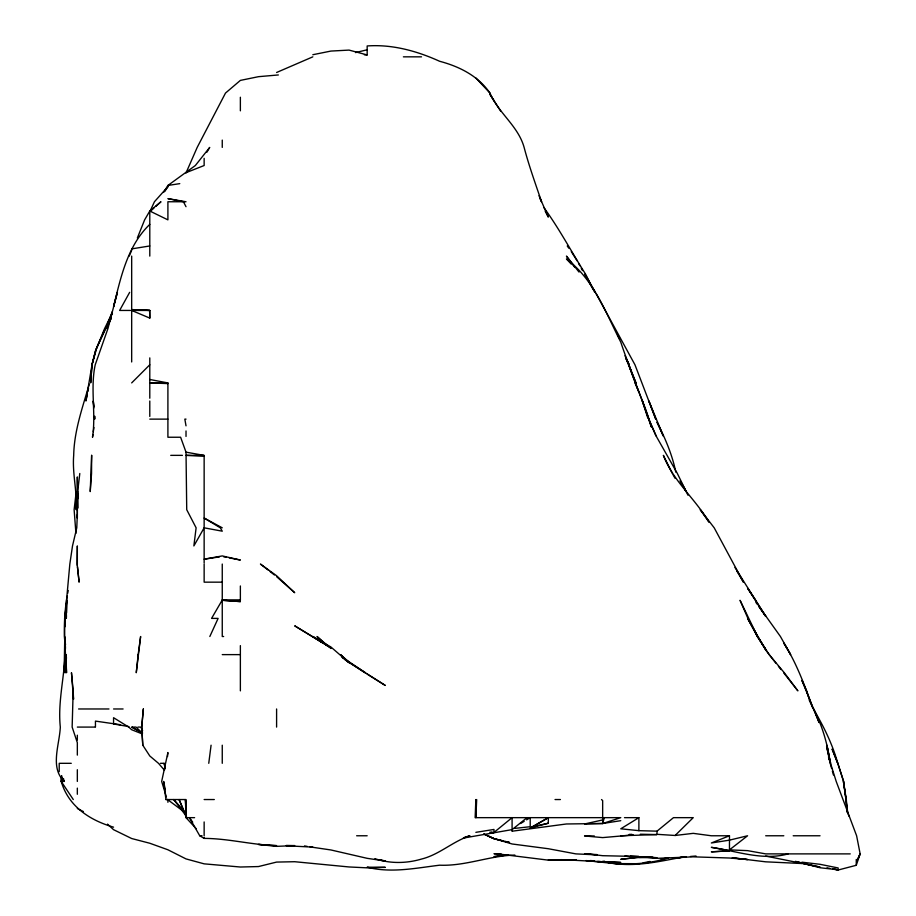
<?xml version="1.0" encoding="UTF-8"?>
<svg xmlns="http://www.w3.org/2000/svg" width="916" height="916" viewBox="0 0 916 916"><rect width="100%" height="100%" fill="white"/><g stroke="black" fill="none" stroke-linecap="round" stroke-linejoin="round"><path stroke-width="1.37" d="M196.219 828.728L186.017 817.656L186.017 804.191M77.368 509.708L77.333 518.124L77.333 476.95L77.688 508.311L77.608 491.594L78.272 498.556M65.517 644.864L64.761 637.902L64.12 672.733L65.391 654.619L64.796 637.902M64.979 626.75L65.196 618.392M66.421 615.609L66.33 618.392L66.536 600.278L69.834 564.05L72.501 545.936L76.772 527.822L77.333 514.678M66.513 612.815L66.925 600.278L64.624 618.392L64.372 636.505L65.46 649.055M94.817 416.345L94.714 419.127L94.497 416.345M73.177 690.859L73.532 699.217L71.471 672.733L73.177 690.859L72.146 727.086L77.333 742.693L77.333 755.116M512.09 831.213L566.432 823.976L602.659 823.507L620.773 817.656L475.862 817.656L476.686 799.542M66.433 657.413L65.528 672.733L65.941 654.619L66.536 672.733C65.288 647.223 62.425 621.437 67.223 596.098M73.28 799.542L61.212 781.428L61.624 775.852L61.212 781.428C68.482 806.458 89.825 820.289 113.561 827.171M167.525 756.57L167.903 752.528L161.674 781.428L166.403 796.954M77.688 491.594L79.795 473.48M208.756 763.314L211.081 745.2M92.917 434.459L92.516 437.241C96.169 413.162 90.1 388.739 95.218 364.786L107.939 328.558L117.408 292.33L113.561 306.62C120.717 277.582 127.324 245.946 149.789 224.374M93.317 431.676L93.913 427.486M67.704 593.316L68.185 590.522M87.364 394.052L85.909 401.013L92.012 364.786L95.447 351.149L97.05 346.672L92.012 364.786L90.695 382.899L91.955 364.786L95.447 351.149L104.596 328.558L112.37 312.86M87.947 391.258L88.52 388.476M604.331 817.656L602.659 823.507L585.942 823.782M89.287 384.193C82.543 407.517 74.162 430.829 73.692 455.355C72.169 473.618 77.31 491.445 76.165 509.708L76.234 491.594L74.127 509.708L75.925 533.398M832.587 868.929L838.151 870.017L856.265 865.288L860.147 853.884L856.609 835.77L836.205 781.428L828.476 756.845M107.287 324.676L112.244 311.738M137.354 237.977L144.625 219.863L149.789 211.012L160.964 201.749L155.88 206.318M129.236 256.102L131.675 250.32M108.019 323.382L112.45 313.032M856.803 861.258L860.021 853.884M105.283 328.558L97.233 346.672L111.008 317.531M856.826 861.258L860.147 853.884M209.833 636.505L218.111 618.392L211.573 618.392L222.107 600.278M111.179 318.195L106.393 328.558L111.179 318.264M150.373 210.531L154.438 201.749L167.903 186.681L167.903 185.456L195.348 165.521L209.707 147.407L206.924 152.171M186.017 172.941L197.192 147.407L225.496 93.066L240.37 80.402L258.484 76.681L278.361 74.952M129.66 292.33L119.63 310.444L130.438 310.444M163.632 192.44L167.903 185.456L179.776 183.635M164.846 191.318L167.903 186.681M131.675 382.899L149.789 364.786M657.012 831.155L657.012 834.316L675.126 835.472L693.24 817.656L673.478 817.656L657.012 831.155L638.887 830.663L620.773 828.797L638.887 817.656L638.887 830.663M150.808 210.875L153.854 208.138M527.032 817.656L512.09 829.621L463.324 838.083M729.468 849.876L747.582 835.77L729.468 840.144L711.354 842.983L729.468 835.77L729.468 849.876L747.582 850.643L765.696 853.884L850.243 853.884M520.54 823.53L524.17 821.331M526.586 819.866L530.204 817.656L530.204 826.713L514.872 828.373M475.862 817.232L475.141 817.656L475.862 799.542L475.862 817.656M530.204 828.156L548.318 817.656L548.318 822.545M548.318 817.656L530.204 828.041L548.318 823.232L531.601 826.873M312.825 56.838L276.598 72.49M186.017 172.677L204.142 165.521L204.142 158.319M788.149 853.884C762.765 861.017 736.544 851.033 711.354 847.334L729.468 850.655M464.504 837.316L469.919 835.77C452.722 841.461 439.233 854.697 421.509 859.059C406.315 863.548 389.998 863.777 374.93 858.658M668.657 857.857C647.211 864.544 624.735 865.483 602.659 861.601L620.773 862.471L597.083 861.452M355.522 52.59L367.167 49.796M584.545 823.976L602.659 819.946M661.192 859.185L668.153 857.731M312.825 54.72L330.939 51.067L349.053 50.094L367.167 54.926L367.167 45.96C392.208 44.151 416.986 50.998 439.634 61.28C459.271 66.467 478.152 75.868 489.957 93.066C498.476 113.149 518.135 125.904 524.124 147.407C528.967 165.819 535.459 183.727 541.551 201.749L539.787 198.131M643.078 862.861L650.039 861.452M131.675 248.889L149.789 245.957M475.862 832.335L493.976 829.449L493.976 832.438L512.09 817.656L512.09 830.858M620.773 820.679L602.659 823.507L602.659 800.63L601.537 799.542M683.485 856.964C657.379 861.796 630.483 868.471 604.056 861.475L620.773 863.914L602.659 861.429L620.773 863.616L638.887 863.696M219.462 556.905L204.142 559.184L222.256 555.92L240.37 560.042L229.218 557.855M684.87 856.849L675.126 858.223L686.267 856.952M507.911 854.743L493.976 856.666L507.911 854.891M641.681 856.941L620.773 859.3L643.078 856.861L657.012 858.326L693.24 856.838L729.468 858.017L747.582 859.529L733.647 857.914M675.126 835.472L693.24 833.354L711.354 835.77L729.468 835.77M690.446 856.471L696.023 856.013M594.301 835.965L584.545 835.953L602.659 837.602L633.322 834.923M620.773 835.77L657.012 834.579L640.284 834.224M514.872 855.075C489.373 855.716 465.454 866.273 439.634 865.196C415.646 868.082 391.086 873.372 367.167 867.189L385.281 867.349L367.167 867.841L349.053 866.96L294.712 861.716L276.598 862.082L258.484 866.559L240.37 867.017L204.142 863.845L186.017 858.91L167.903 849.773L149.789 843.247L131.675 838.529L113.561 829.678L107.504 824.125M638.887 857.422L652.822 857.078M629.143 834.419L631.925 834.35M165.281 789.787L163.643 781.428L165.945 799.542L167.903 799.542M566.432 860.124L560.855 859.643L576.187 860.124L548.318 859.872L576.187 860.135L566.432 859.849L602.659 861.807L598.48 861.498M403.395 56.838L421.509 56.838M131.675 310.444L149.789 310.444L149.789 318.092L131.675 310.444L131.675 361.969M149.789 419.127L167.903 419.127M186.017 419.127L184.837 419.127L186.017 425.837M170.731 455.355L182.399 455.355M204.142 455.355L186.017 455.355L204.142 456.283L204.142 562.939M222.256 582.164L204.142 582.164L204.142 564.05M240.37 600.278L222.256 600.278L240.37 600.278L240.37 585.965M223.641 636.505L222.256 636.505L222.256 564.05M222.256 654.619L240.37 654.619M78.593 708.973L108.97 708.973M113.561 708.973L123.088 708.973M77.333 727.086L94.795 727.086M132.442 727.086L136.06 727.086L141.946 732.789M137.915 727.086L140.824 727.086L142.621 730.705M71.265 763.314L59.219 763.314L59.219 771.684M160.426 763.314L164.079 763.314L165.361 766.944M61.212 781.428L64.028 781.428L63.513 778.646M64.223 781.428C49.739 767.654 59.506 745.017 60.307 727.086C57.17 697.007 67.463 667.878 64.67 637.902M165.945 799.542L185.398 799.542L186.017 816.099M204.142 799.542L214.298 799.542M555.039 799.542L560.42 799.542M186.017 817.656L194.593 817.656M624.483 817.656L638.887 817.656M192.715 822.19L189.383 817.656L199.734 835.77L202.035 835.77M356.633 835.77L367.167 835.77M765.696 835.77L783.81 835.77M793.187 835.77L820.038 835.77M498.407 853.884L493.976 853.712L501.144 853.975M584.545 853.884L597.014 854.582M597.083 854.88L575.855 853.884L548.318 848.731L512.09 843.98L493.976 838.609L483.671 834.052M286.353 845.434L294.712 845.617L276.598 846.35L258.484 844.449L276.598 845.628C252.266 844.987 228.553 838.472 204.142 838.392L199.734 835.77M576.187 860.284L548.318 860.147L497.766 853.884M801.924 863.525L765.696 861.819L732.25 857.811M364.385 54.811L367.167 54.926M131.675 256.102L131.675 309.585L149.789 310.444M131.675 309.585L149.617 310.444L149.789 318.092M312.825 847.105L286.353 845.777M630.529 856.036L638.887 856.529L602.659 855.693L587.133 853.884M644.463 856.872L657.012 857.697L638.887 857.548L624.952 855.945M590.122 860.559L594.301 860.845L591.518 860.628M585.942 860.571L620.773 864.246L604.056 861.475M120.534 724.728L95.447 721.098L95.447 727.086M489.797 832.232L493.976 832.69L491.182 832.232M801.924 862.185L820.038 864.303L838.151 867.956L838.151 869.811L820.038 867.738L795.454 861.326M128.893 726.606L113.561 723.972L113.561 717.697L128.732 727.086L131.675 729.731L142.026 733.831M801.924 863.147L820.038 867.063L765.696 856.048M304.467 845.915L307.249 846.407M310.043 846.899L330.939 849.968L367.167 858.326L385.281 861.006L380.106 859.735M149.789 379.487L167.754 382.899L167.903 383.598L149.789 382.899L167.903 382.899L167.903 437.241L180.612 437.241L186.017 452.16L203.856 455.355L204.142 456.283M832.587 868.792L838.151 869.811M827.011 867.853L829.793 868.391M223.641 556.768L226.435 557.317M503.033 840.854L493.976 838.609L484.06 834.064M505.621 841.495L509.502 842.457L493.976 838.747L487.564 835.77M796.748 861.67L801.924 863.112M77.333 808.496L83.367 811.553M222.256 527.822L204.142 518.044L220.321 527.822L222.256 531.177L204.142 527.822L193.871 545.936L196.116 527.822L186.727 509.708L186.017 452.16M142.541 732.972L131.675 727.086L142.541 733.04M364.946 672.733L349.053 662.383L340.534 654.619L349.053 662.337L385.281 685.443L367.167 674.119M365.415 672.733L341.554 656.806M321.882 642.494L312.825 636.505L330.939 647.017L349.053 662.703L344.771 659.463M342.481 657.711L347.954 661.57M184.895 812.458L167.903 799.828L167.903 802.29M267.976 569.935L260.43 564.05L276.598 575.74L294.712 592.721L276.598 576.656M270.128 571.618L274.445 574.973M330.939 648.482L317.016 636.505L326.966 645.688M571.195 264.048L566.432 258.965C593.957 279.483 605.728 312.711 620.773 342.137C630.277 370.614 641.979 398.323 651.265 426.89C645.574 405.525 635.418 385.842 628.868 364.786L635.956 382.899L625.868 358.316M475.862 77.963L489.957 93.066M182.25 809.068L173.754 799.542L186.017 815.812L179.101 799.542L186.017 816.419L186.017 799.542M164.479 770.253L158.479 763.314L149.789 755.975L142.781 745.2L141.728 727.086L143.343 708.973L141.728 727.086L142.781 745.2M783.604 672.733L797.882 690.859L784.291 672.733L769.131 654.619L757.601 636.505L747.582 618.392L765.696 650.005L775.875 663.15M778.451 666.344L781.027 669.539M579.038 272.086L566.432 256.102L574.87 267.415M755.918 602.442L757.555 604.617M759.181 606.781L780.432 636.505L790.623 654.619L783.81 643.089C796.554 663.058 804.717 685.489 812.675 707.679M567.244 245.992L568.859 248.236M571.286 251.602L577.206 260.923M759.181 607.113L765.696 616.239L734.941 567.451M755.597 600.278L747.582 588.209L765.696 616.239M493.976 100.714L489.854 94.153L500.72 111.179M543.886 207.589C559.298 228.737 571.561 252.049 585.61 274.216L594.724 292.33M737.014 571.298L743.437 582.164L714.205 527.822L700.248 509.708L708.973 522.12C695.278 498.785 673.18 481.106 663.367 455.355L672.355 473.48M595.354 292.33L584.877 274.216L592.755 288.7M673.042 474.694L675.126 478.37M814.061 710.163C823.931 726.926 832.598 744.479 837.774 763.314L843.602 781.428L845.8 798.145M578.534 263.339L579.874 265.755M581.213 268.17L582.542 270.586M596.018 293.544L634.96 364.786L655.753 419.127L648.894 401.013L663.264 435.982L657.012 422.173C665.119 438.066 672.218 454.588 675.802 472.141M617.533 334.546L620.132 339.332M545.192 211.184L548.318 217.081L539.009 195.715M186.017 206.707L183.429 201.749L167.903 198.635L186.017 201.749L167.903 201.749L167.903 219.863L149.789 211.012L149.789 256.102M625.972 358.534L629.223 364.786L624.998 355.729M747.971 618.392L757.269 636.505L765.696 649.536L757.532 636.505L740.048 600.278L747.582 617.624M687.973 495.213L677.359 473.48L656.806 437.241L648.734 419.127L642.402 401.013L647.738 417.833M809.378 700.511L813.397 708.973M62.219 777.535L64.028 781.428M648.734 419.127L655.959 435.947M634.994 382.899L638.887 392.128M846.979 811.187L849.121 816.362M837.774 763.314L832.106 749.082L838.151 764.345L843.602 781.428M809.836 701.209L806.595 690.859L801.924 680.428L819.099 722.552L813.694 708.973C822.11 725.552 827.514 743.494 829.965 761.917L826.896 745.2L830.594 763.314L826.61 746.494L829.907 761.917M186.452 817.656L185.398 799.542M830.205 763.314L831.648 768.49M832.358 771.077L833.434 774.959M164.079 763.314L165.258 768.89M845.789 798.145L843.396 781.428L846.327 799.542L847.197 812.08L846.888 809.297M77.333 565.447L77.333 545.936L77.139 564.05L79.108 582.164L77.482 566.844M62.769 778.646L63.147 781.428L63.147 778.646M847.861 813.477L845.983 799.542L846.579 806.504M93.844 406.59L93.283 401.013L93.833 407.986M64.727 636.505L65.471 647.658M856.265 859.448L856.265 865.288M276.598 708.973L276.598 727.086M240.37 97.233L240.37 110.825M240.37 645.62L240.37 690.859M222.256 140.091L222.256 147.407M222.256 745.2L222.256 763.314M204.142 821.95L204.142 835.77M204.142 837.396L204.142 838.392M186.017 430.955L186.017 436.428M149.789 357.893L149.789 398.231M149.789 401.013L149.789 416.425M77.333 735.193L77.333 740.048M77.333 769.726L77.333 781.428M77.333 788.126L77.333 794.275M91.646 455.355L91.543 473.48L90.226 491.594L91.646 455.355M138.156 654.619L136.255 672.733L140.629 636.505L138.156 654.619M729.468 850.815L711.354 851.846L729.468 850.838M240.37 601.594L222.256 600.278L240.37 601.594M312.825 636.872L294.712 625.834L330.939 647.852L312.825 636.872M686.21 491.594L680.119 480.717L686.153 491.594"/></g></svg>
